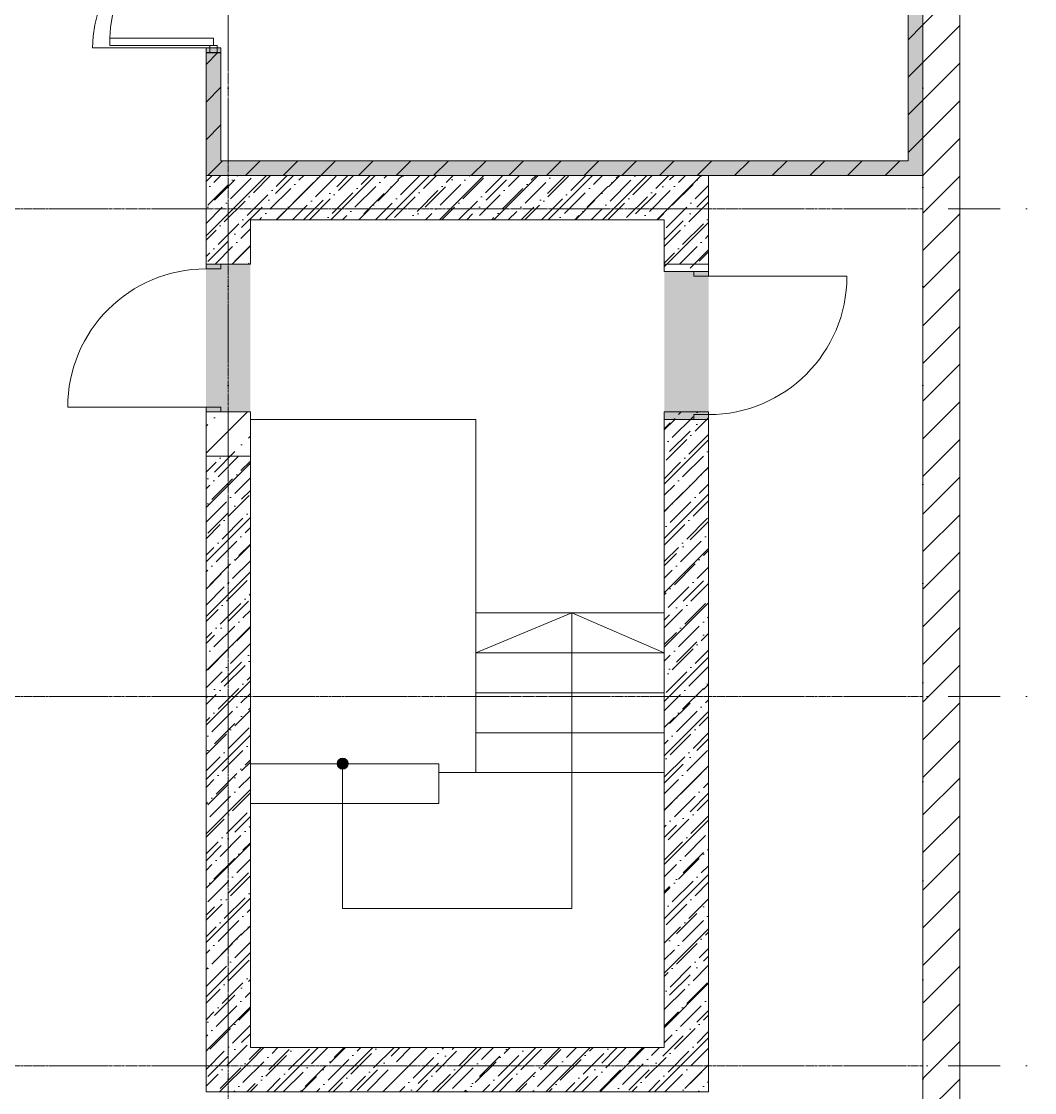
# Model space of a CAD drawing. Header units: millimetres. Extents: x 1499747 to 4230374, y -28481 to 441852.
# Drawn here: x 2477679 to 2484533, y 249993 to 257241 of the extents above; entities that cross this region are included whole.
import ezdxf
from ezdxf.xclip import XClip

# ---------------------------------------------------------------- set-up
doc = ezdxf.new("R2010")
doc.units = ezdxf.units.MM
doc.header["$MEASUREMENT"] = 0
doc.header["$XCLIPFRAME"] = 0
doc.linetypes.add('CENTER2', pattern=[28.575, 19.05, -3.175, 3.175, -3.175])
doc.linetypes.add('Штрихпунктирная', pattern=[670.277762, 352.777767, -176.388884, 0, -141.111112])
for name, color, linetype, lineweight in [('13 этаж_25_АР 06.03 custom_70_12 этаж_13_Интерьер - Мебель_Ном._пера__1_Ном._пера__1', 1, 'Continuous', 18), ('13 этаж_25_АР 06.03 custom_70_12 этаж_13_Интерьер - Мебель_Ном._пера__8_Ном._пера__8', 8, 'Continuous', 18), ('13 этаж_25_АР 06.03 custom_70__8 hatch_Ном._пера__8_Ном._пера__8', 8, 'Continuous', 18), ('13 этаж_25_АР 06.03 custom_70__Оси_Ном._пера__8_Ном._пера__8', 8, 'Continuous', 18), ('13 этаж_25_АР 06.03 custom_70_контур_Ном._пера__1_Ном._пера__1', 1, 'Continuous', 18), ('13 этаж_25_АР 06.03 custom_70_Подложк_Ном._пера__1_Ном._пера__1', 1, 'Continuous', 18), ('13 этаж_25_АР 06.03 custom_70_Шахты 101_Ном._пера__8_Ном._пера__8', 8, 'Continuous', 18), ('13 этаж_25_Двери Archicad_Ном._пера__19_Ном._пера__255', 255, 'Continuous', 18), ('13 этаж_25_Двери Archicad_Ном._пера__23_Ном._пера__30', 30, 'Continuous', 18), ('13 этаж_25_Двери Archicad_Ном._пера__3_Ном._пера__30', 30, 'Continuous', 18), ('13 этаж_25_Двери Archicad_Ном._пера__47_Ном._пера__7', 7, 'Continuous', 18), ('13 этаж_25_Конструктив - Лестницы_Ном._пера__11_Ном._пера__171', 171, 'Continuous', 18), ('13 этаж_25_Конструктив - Лестницы_Ном._пера__1_Ном._пера__7', 7, 'Continuous', 18), ('13 этаж_25_Конструктив - Лестницы_Ном._пера__71_Ном._пера__161', 161, 'Continuous', 18), ('13 этаж_25_Конструктив - Перекрытия_Ном._пера__1_Ном._пера__7', 7, 'Continuous', 18), ('13 этаж_25_Конструктив - Стены Ненесущие Газоблок_Ном._пера__169_Ном._пера__83', 83, 'Continuous', 18), ('13 этаж_25_Конструктив - Стены Ненесущие Газоблок_Ном._пера__47_Ном._пера__7', 7, 'Continuous', 18), ('13 этаж_25_Конструктив - Стены Ненесущие Газоблок_Ном._пера__74_Ном._пера__255', 255, 'Continuous', 18), ('13 этаж_25_Конструктив - Стены Несущие_Ном._пера__170_Ном._пера__52', 52, 'Continuous', 18), ('13 этаж_25_Конструктив - Стены Несущие_Ном._пера__19_Ном._пера__255', 255, 'Continuous', 18), ('13 этаж_25_Конструктив - Стены Несущие_Ном._пера__47_Ном._пера__7', 7, 'Continuous', 18), ('13 этаж_25_Элемент Модели - Оси_Ном._пера__2_Ном._пера__8', 8, 'Continuous', 18)]:
    doc.layers.add(name, color=color, linetype=linetype, lineweight=lineweight)
doc.layers.add('Чертеж и Рисунок', color=7, linetype='Continuous')
pattern_1 = [(45, (1018258.26, -178801.25), (42.09495, 154.348152), [198.4375, -39.6875, 0, -39.6875])]
pattern_2 = [(45, (1162404.69, 34264.05), (-127.2792, 127.2792), [])]
pattern_3 = [(45, (1162404.7, 34264.05), (-183.8478, 183.8478), []), (45, (1162312.77, 34355.97), (-183.8478, 183.8478), [195, -65, 0, -65])]

# ---------------------------------------------------------------- blocks, each defined once
blk = doc.blocks.new('Чертеж_4_25', base_point=(1186000, 29700))
at = {"layer": '13 этаж_25_АР 06.03 custom_70__8 hatch_Ном._пера__8_Ном._пера__8', "linetype": 'Continuous', "true_color": 0xc7c8ca}
h = blk.add_hatch(dxfattribs=at)
h.set_pattern_fill('ANSI36_0046_0019', color=9, style=0, pattern_type=2)
h.set_pattern_definition(pattern_1)
h.paths.add_polyline_path([(1212754.9, 37789.1), (1209354.9, 37789.1), (1209354.9, 37189.1), (1209654.9, 37189.1), (1209654.9, 37489.1), (1212454.9, 37489.1), (1212454.9, 37189.1), (1212754.9, 37189.1)])
h = blk.add_hatch(dxfattribs=at)
h.set_pattern_fill('ANSI36_0046_0019', color=9, style=0, pattern_type=2)
h.set_pattern_definition(pattern_1)
h.paths.add_polyline_path([(1212754.9, 36189.1), (1212454.9, 36189.1), (1212454.9, 31889.1), (1209654.9, 31889.1), (1209654.9, 35889.1), (1209354.9, 35889.1), (1209354.9, 31589.1), (1212754.9, 31589.1)])
at = {"layer": '13 этаж_25_Двери Archicad_Ном._пера__19_Ном._пера__255', "linetype": 'Continuous', "true_color": 0xc7c8ca}
for points in [[(1209454.9, 38620.8), (1209454.9, 38652.8), (1209354.9, 38652.8), (1209354.9, 38620.8)], [(1209454.9, 37189.1), (1209354.9, 37189.1), (1209354.9, 37157.1), (1209454.9, 37157.1)], [(1212754.9, 37139.1), (1212654.9, 37139.1), (1212654.9, 37107.1), (1212754.9, 37107.1)], [(1209354.9, 36189.1), (1209454.9, 36189.1), (1209454.9, 36221.1), (1209354.9, 36221.1)], [(1212654.9, 36139.1), (1212754.9, 36139.1), (1212754.9, 36171.1), (1212654.9, 36171.1)]]:
    blk.add_hatch(color=9, dxfattribs=at).paths.add_polyline_path(points)
at = {"layer": '13 этаж_25_Конструктив - Лестницы_Ном._пера__71_Ном._пера__161', "linetype": 'Continuous', "true_color": 0xc7c8ca}
blk.add_hatch(color=9, dxfattribs=at).paths.add_polyline_path([(1210241.8, 33809.1, 1), (1210316.8, 33809.1, 1)])
at = {"layer": '13 этаж_25_Конструктив - Стены Ненесущие Газоблок_Ном._пера__169_Ном._пера__83', "linetype": 'Continuous', "true_color": 0xc7c8ca}
h = blk.add_hatch(dxfattribs=at)
h.set_pattern_fill('БЛОКИ_БЕТОННЫЕ_ЭФФЕКТИВН_72', color=9, style=0, pattern_type=2)
h.set_pattern_definition(pattern_2)
h.paths.add_polyline_path([(1214204.6, 45964.1), (1214204.6, 16114.1), (1214454.6, 16114.1), (1214454.6, 45964.1)])
h = blk.add_hatch(dxfattribs=at)
h.set_pattern_fill('БЛОКИ_БЕТОННЫЕ_ЭФФЕКТИВН_72', color=9, style=0, pattern_type=2)
h.set_pattern_definition(pattern_2)
h.paths.add_polyline_path([(1214104.7, 45864.1), (1214104.7, 37889.1), (1214204.7, 37889.1), (1214204.7, 45864.1)])
h = blk.add_hatch(dxfattribs=at)
h.set_pattern_fill('БЛОКИ_БЕТОННЫЕ_ЭФФЕКТИВН_72', color=9, style=0, pattern_type=2)
h.set_pattern_definition(pattern_2)
h.paths.add_polyline_path([(1209354.9, 38620.8), (1209354.9, 37889.1), (1209454.9, 37889.1), (1209454.9, 38620.8)])
at = {"layer": '13 этаж_25_Конструктив - Стены Ненесущие Газоблок_Ном._пера__169_Ном._пера__83', "linetype": 'Continuous'}
h = blk.add_hatch(dxfattribs=at)
h.set_pattern_fill('БЛОКИ_БЕТОННЫЕ_ЭФФЕКТИВН_72', color=256, style=0, pattern_type=2)
h.set_pattern_definition(pattern_2)
h.paths.add_polyline_path([(1209354.9, 37889.1), (1209354.9, 37789.1), (1209454.9, 37889.1)])
h = blk.add_hatch(dxfattribs=at)
h.set_pattern_fill('БЛОКИ_БЕТОННЫЕ_ЭФФЕКТИВН_72', color=256, style=0, pattern_type=2)
h.set_pattern_definition(pattern_2)
h.paths.add_polyline_path([(1209454.9, 37889.1), (1209354.9, 37789.1), (1209454.9, 37789.1)])
at = {"layer": '13 этаж_25_Конструктив - Стены Ненесущие Газоблок_Ном._пера__169_Ном._пера__83', "linetype": 'Continuous', "true_color": 0xc7c8ca}
h = blk.add_hatch(dxfattribs=at)
h.set_pattern_fill('БЛОКИ_БЕТОННЫЕ_ЭФФЕКТИВН_72', color=9, style=0, pattern_type=2)
h.set_pattern_definition(pattern_2)
h.paths.add_polyline_path([(1214104.7, 37889.1), (1209454.9, 37889.1), (1209454.9, 37789.1), (1214104.7, 37789.1)])
h = blk.add_hatch(dxfattribs=at)
h.set_pattern_fill('БЛОКИ_БЕТОННЫЕ_ЭФФЕКТИВН_72', color=9, style=0, pattern_type=2)
h.set_pattern_definition(pattern_2)
h.paths.add_polyline_path([(1214104.7, 37889.1), (1214204.7, 37789.1), (1214204.7, 37889.1)])
h = blk.add_hatch(dxfattribs=at)
h.set_pattern_fill('БЛОКИ_БЕТОННЫЕ_ЭФФЕКТИВН_72', color=9, style=0, pattern_type=2)
h.set_pattern_definition(pattern_2)
h.paths.add_polyline_path([(1214104.7, 37789.1), (1214204.7, 37789.1), (1214104.7, 37889.1)])
at = {"layer": '13 этаж_25_Конструктив - Стены Ненесущие Газоблок_Ном._пера__74_Ном._пера__255', "linetype": 'Continuous', "true_color": 0xc7c8ca}
for points in [[(1214104.7, 45864.1), (1214104.7, 37889.1), (1214204.7, 37889.1), (1214204.7, 45864.1)], [(1209354.9, 38620.8), (1209354.9, 37889.1), (1209454.9, 37889.1), (1209454.9, 38620.8)], [(1209354.9, 37889.1), (1209354.9, 37789.1), (1209454.9, 37889.1)], [(1209454.9, 37889.1), (1209354.9, 37789.1), (1209454.9, 37789.1)], [(1214104.7, 37889.1), (1209454.9, 37889.1), (1209454.9, 37789.1), (1214104.7, 37789.1)], [(1214104.7, 37889.1), (1214204.7, 37789.1), (1214204.7, 37889.1)], [(1214104.7, 37789.1), (1214204.7, 37789.1), (1214104.7, 37889.1)]]:
    blk.add_hatch(color=9, dxfattribs=at).paths.add_polyline_path(points)
at = {"layer": '13 этаж_25_Конструктив - Стены Несущие_Ном._пера__170_Ном._пера__52', "linetype": 'Continuous', "true_color": 0xc7c8ca}
h = blk.add_hatch(dxfattribs=at)
h.set_pattern_fill('ЖЕЛЕЗОБЕТОН_0019', color=9, style=0, pattern_type=2)
h.set_pattern_definition(pattern_3)
h.paths.add_polyline_path([(1209654.9, 37489.1), (1209354.9, 37789.1), (1209354.9, 37489.1)])
h = blk.add_hatch(dxfattribs=at)
h.set_pattern_fill('ЖЕЛЕЗОБЕТОН_0019', color=9, style=0, pattern_type=2)
h.set_pattern_definition(pattern_3)
h.paths.add_polyline_path([(1209654.9, 37789.1), (1209354.9, 37789.1), (1209654.9, 37489.1)])
h = blk.add_hatch(dxfattribs=at)
h.set_pattern_fill('ЖЕЛЕЗОБЕТОН_0019', color=9, style=0, pattern_type=2)
h.set_pattern_definition(pattern_3)
h.paths.add_polyline_path([(1209654.9, 37489.1), (1212454.9, 37489.1), (1212454.9, 37789.1), (1209654.9, 37789.1)])
h = blk.add_hatch(dxfattribs=at)
h.set_pattern_fill('ЖЕЛЕЗОБЕТОН_0019', color=9, style=0, pattern_type=2)
h.set_pattern_definition(pattern_3)
h.paths.add_polyline_path([(1212454.9, 37489.1), (1212754.9, 37789.1), (1212454.9, 37789.1)])
h = blk.add_hatch(dxfattribs=at)
h.set_pattern_fill('ЖЕЛЕЗОБЕТОН_0019', color=9, style=0, pattern_type=2)
h.set_pattern_definition(pattern_3)
h.paths.add_polyline_path([(1212454.9, 37489.1), (1212754.9, 37489.1), (1212754.9, 37789.1)])
h = blk.add_hatch(dxfattribs=at)
h.set_pattern_fill('ЖЕЛЕЗОБЕТОН_0019', color=9, style=0, pattern_type=2)
h.set_pattern_definition(pattern_3)
h.paths.add_polyline_path([(1209354.9, 37189.1), (1209654.9, 37189.1), (1209654.9, 37489.1), (1209354.9, 37489.1)])
h = blk.add_hatch(dxfattribs=at)
h.set_pattern_fill('ЖЕЛЕЗОБЕТОН_0019', color=9, style=0, pattern_type=2)
h.set_pattern_definition(pattern_3)
h.paths.add_polyline_path([(1212454.9, 37489.1), (1212454.9, 37139.1), (1212754.9, 37139.1), (1212754.9, 37489.1)])
h = blk.add_hatch(dxfattribs=at)
h.set_pattern_fill('ЖЕЛЕЗОБЕТОН_0019', color=9, style=0, pattern_type=2)
h.set_pattern_definition(pattern_3)
h.paths.add_polyline_path([(1209354.9, 31889.1), (1209654.9, 31889.1), (1209654.9, 36189.1), (1209354.9, 36189.1)])
h = blk.add_hatch(dxfattribs=at)
h.set_pattern_fill('ЖЕЛЕЗОБЕТОН_0019', color=9, style=0, pattern_type=2)
h.set_pattern_definition(pattern_3)
h.paths.add_polyline_path([(1212454.9, 31889.1), (1212754.9, 31889.1), (1212754.9, 36139.1), (1212454.9, 36139.1)])
h = blk.add_hatch(dxfattribs=at)
h.set_pattern_fill('ЖЕЛЕЗОБЕТОН_0019', color=9, style=0, pattern_type=2)
h.set_pattern_definition(pattern_3)
h.paths.add_polyline_path([(1209354.9, 31889.1), (1209354.9, 31589.1), (1209654.9, 31889.1)])
h = blk.add_hatch(dxfattribs=at)
h.set_pattern_fill('ЖЕЛЕЗОБЕТОН_0019', color=9, style=0, pattern_type=2)
h.set_pattern_definition(pattern_3)
h.paths.add_polyline_path([(1209654.9, 31889.1), (1209354.9, 31589.1), (1209654.9, 31589.1)])
h = blk.add_hatch(dxfattribs=at)
h.set_pattern_fill('ЖЕЛЕЗОБЕТОН_0019', color=9, style=0, pattern_type=2)
h.set_pattern_definition(pattern_3)
h.paths.add_polyline_path([(1212454.9, 31889.1), (1209654.9, 31889.1), (1209654.9, 31589.1), (1212454.9, 31589.1)])
h = blk.add_hatch(dxfattribs=at)
h.set_pattern_fill('ЖЕЛЕЗОБЕТОН_0019', color=9, style=0, pattern_type=2)
h.set_pattern_definition(pattern_3)
h.paths.add_polyline_path([(1212454.9, 31889.1), (1212754.9, 31589.1), (1212754.9, 31889.1)])
h = blk.add_hatch(dxfattribs=at)
h.set_pattern_fill('ЖЕЛЕЗОБЕТОН_0019', color=9, style=0, pattern_type=2)
h.set_pattern_definition(pattern_3)
h.paths.add_polyline_path([(1212454.9, 31589.1), (1212754.9, 31589.1), (1212454.9, 31889.1)])
at = {"layer": '13 этаж_25_Конструктив - Стены Несущие_Ном._пера__19_Ном._пера__255', "linetype": 'Continuous', "true_color": 0xc7c8ca}
for points in [[(1209354.9, 36189.1), (1209654.9, 36189.1), (1209654.9, 37189.1), (1209354.9, 37189.1)], [(1212754.9, 37139.1), (1212454.9, 37139.1), (1212454.9, 36139.1), (1212754.9, 36139.1)]]:
    blk.add_hatch(color=9, dxfattribs=at).paths.add_polyline_path(points)
at = {"layer": '13 этаж_25_АР 06.03 custom_70_12 этаж_13_Интерьер - Мебель_Ном._пера__1_Ном._пера__1', "color": 9, "linetype": 'Continuous', "true_color": 0xc7c8ca}
blk.add_line((1209654.9, 37189.1), (1209654.9, 37489.1), dxfattribs=at)
at = {"layer": '13 этаж_25_АР 06.03 custom_70_12 этаж_13_Интерьер - Мебель_Ном._пера__8_Ном._пера__8', "color": 9, "linetype": 'Continuous', "true_color": 0xc7c8ca}
for p, q in [((1209354.9, 37189.1), (1209354.9, 37789.1)), ((1209354.9, 37789.1), (1212754.9, 37789.1)), ((1212754.9, 37789.1), (1212754.9, 37214.1)), ((1209654.9, 37489.1), (1212454.9, 37489.1)), ((1212454.9, 31889.1), (1212454.9, 36139.1)), ((1212754.9, 36139.1), (1212754.9, 31589.1)), ((1209354.9, 31589.1), (1209354.9, 35889.1)), ((1209654.9, 31889.1), (1209654.9, 35889.1)), ((1209654.9, 31889.1), (1212454.9, 31889.1)), ((1212754.9, 31589.1), (1209354.9, 31589.1))]:
    blk.add_line(p, q, dxfattribs=at)
at = {"layer": '13 этаж_25_АР 06.03 custom_70_12 этаж_13_Интерьер - Мебель_Ном._пера__8_Ном._пера__8', "color": 9, "linetype": 'Continuous', "true_color": 0xc7c8ca, "flags": 128}
for points in [[(1209654.9, 37189.1), (1209354.9, 37189.1), (1209354.9, 37789.1), (1212754.9, 37789.1), (1212754.9, 37189.1)], [(1209654.9, 37189.1), (1209354.9, 37189.1), (1209354.9, 37789.1), (1212754.9, 37789.1), (1212754.9, 37189.1)], [(1209654.9, 37489.1), (1209654.9, 37189.1), (1209354.9, 37189.1)], [(1209654.9, 37189.1), (1209654.9, 37489.1), (1212454.9, 37489.1), (1212454.9, 37189.1)], [(1209654.9, 37189.1), (1209654.9, 37489.1), (1212454.9, 37489.1), (1212454.9, 37189.1), (1212754.9, 37189.1)], [(1212454.9, 37189.1), (1212454.9, 37489.1)], [(1212754.9, 36189.1), (1212754.9, 31589.1), (1209354.9, 31589.1), (1209354.9, 35889.1), (1209654.9, 35889.1), (1209654.9, 31889.1), (1212454.9, 31889.1), (1212454.9, 36189.1)], [(1212454.9, 36189.1), (1212754.9, 36189.1)], [(1212754.9, 36139.1), (1212754.9, 31589.1), (1209354.9, 31589.1), (1209354.9, 35889.1)], [(1209654.9, 35889.1), (1209654.9, 31889.1), (1212454.9, 31889.1), (1212454.9, 36139.1)], [(1209654.9, 35889.1), (1209654.9, 35089.1)]]:
    blk.add_lwpolyline(points, dxfattribs=at)
at = {"layer": '13 этаж_25_АР 06.03 custom_70__Оси_Ном._пера__8_Ном._пера__8', "color": 9, "linetype": 'CENTER2', "true_color": 0xc7c8ca}
for p, q in [((1209504.7, 45914.1), (1209504.7, 16114.1)), ((1214204.7, 45914.1), (1214204.7, 16114.1)), ((1214204.7, 37564.1), (1199454.5, 37564.1)), ((1214204.7, 34264.1), (1169819.7, 34264.1)), ((1214204.7, 31764.1), (1181204.7, 31764.1))]:
    blk.add_line(p, q, dxfattribs=at)
at = {"layer": '13 этаж_25_АР 06.03 custom_70_контур_Ном._пера__1_Ном._пера__1', "color": 9, "linetype": 'Continuous', "true_color": 0xc7c8ca, "flags": 128}
for points in [[(1209404.8, 38719.1), (1208704.8, 38719.1), (1208704.8, 38669.1), (1208754.8, 38669.1)], [(1209404.8, 38719.1), (1209404.8, 38669.1), (1208754.8, 38669.1)], [(1208754.8, 38719.1), (1209404.8, 38719.1), (1209404.8, 38669.1), (1209379.8, 38669.1), (1209379.8, 38619.1), (1209429.8, 38619.1), (1209429.8, 38669.1), (1209379.8, 38669.1), (1209379.8, 38619.1), (1209356.2, 38619.1), (1209454.8, 38619.1)], [(1208754.8, 38719.1), (1209404.8, 38719.1), (1209404.8, 38669.1)], [(1209404.8, 38669.1), (1208754.8, 38669.1)], [(1209354.9, 37789.1), (1209354.9, 38619.1), (1209454.9, 38619.1), (1209454.9, 37889.1)], [(1209454.9, 37902.5), (1209454.9, 37889.1)]]:
    blk.add_lwpolyline(points, dxfattribs=at)
at = {"layer": '13 этаж_25_АР 06.03 custom_70_контур_Ном._пера__1_Ном._пера__1', "color": 9, "linetype": 'Continuous', "true_color": 0xc7c8ca}
blk.add_arc((1209404.8, 38719.1), 700, 90, 180, dxfattribs=at)
at = {"layer": '13 этаж_25_АР 06.03 custom_70_Подложк_Ном._пера__1_Ном._пера__1', "color": 9, "linetype": 'Continuous', "true_color": 0xc7c8ca, "flags": 128}
for points in [[(1214204.7, 37889.1), (1214204.7, 45914.1)], [(1214104.7, 37889.1), (1214104.7, 45864.1)], [(1209354.9, 37839.1), (1209354.9, 37902.5)], [(1214204.7, 37839.1), (1214204.7, 37789.1), (1209454.9, 37789.1), (1209354.9, 37789.1), (1209354.9, 37839.1)], [(1209454.9, 37889.1), (1214104.7, 37889.1)], [(1214204.7, 37889.1), (1214204.7, 37839.1)], [(1214204.7, 37789.1), (1214104.7, 37789.1)]]:
    blk.add_lwpolyline(points, dxfattribs=at)
at = {"layer": '13 этаж_25_АР 06.03 custom_70_Шахты 101_Ном._пера__8_Ном._пера__8', "color": 9, "linetype": 'Continuous', "true_color": 0xc7c8ca, "flags": 128}
for points in [[(1212454.9, 37489.1), (1212454.9, 37189.1), (1212754.9, 37189.1)], [(1212754.9, 36189.1), (1212454.9, 36189.1)]]:
    blk.add_lwpolyline(points, dxfattribs=at)
at = {"layer": '13 этаж_25_Двери Archicad_Ном._пера__23_Ном._пера__30', "color": 9, "linetype": 'Continuous', "true_color": 0xc7c8ca}
for p, q in [((1209454.9, 38652.8), (1209354.9, 38652.8)), ((1209354.9, 38652.8), (1209354.9, 38620.8)), ((1209454.9, 38620.8), (1209454.9, 38652.8)), ((1209354.9, 38620.8), (1209454.9, 38620.8)), ((1209354.9, 37157.1), (1209354.9, 37189.1)), ((1209354.9, 37189.1), (1209454.9, 37189.1)), ((1209454.9, 37189.1), (1209454.9, 37157.1)), ((1209454.9, 37157.1), (1209354.9, 37157.1)), ((1212654.9, 37107.1), (1212654.9, 37139.1)), ((1212654.9, 37139.1), (1212754.9, 37139.1)), ((1212754.9, 37139.1), (1212754.9, 37107.1)), ((1212754.9, 37107.1), (1212654.9, 37107.1)), ((1209354.9, 36189.1), (1209354.9, 36221.1)), ((1209354.9, 36221.1), (1209454.9, 36221.1)), ((1209454.9, 36189.1), (1209354.9, 36189.1)), ((1209454.9, 36221.1), (1209454.9, 36189.1)), ((1212654.9, 36139.1), (1212654.9, 36171.1)), ((1212654.9, 36171.1), (1212754.9, 36171.1)), ((1212754.9, 36171.1), (1212754.9, 36139.1)), ((1212754.9, 36139.1), (1212654.9, 36139.1))]:
    blk.add_line(p, q, dxfattribs=at)
at = {"layer": '13 этаж_25_Двери Archicad_Ном._пера__3_Ном._пера__30', "color": 9, "linetype": 'Continuous', "true_color": 0xc7c8ca}
for p, q in [((1209354.9, 38652.8), (1208586.9, 38652.8)), ((1212754.9, 37107.1), (1213690.9, 37107.1)), ((1209354.9, 36221.1), (1208418.9, 36221.1))]:
    blk.add_line(p, q, dxfattribs=at)
for centre, radius, start, end in [((1209354.9, 38652.8), 768, 90, 180), ((1209354.9, 36221.1), 936, 90, 180), ((1212754.9, 37107.1), 936, 270, 0)]:
    blk.add_arc(centre, radius, start, end, dxfattribs=at)
at = {"layer": '13 этаж_25_Двери Archicad_Ном._пера__47_Ном._пера__7', "color": 9, "linetype": 'Continuous', "true_color": 0xc7c8ca}
for p, q in [((1209354.9, 38620.8), (1209454.9, 38620.8)), ((1209354.9, 38620.8), (1209454.9, 38620.8)), ((1209354.9, 38620.8), (1209354.9, 38577.8)), ((1209354.9, 38620.8), (1209354.9, 38577.8)), ((1209454.9, 38620.8), (1209454.9, 38577.8)), ((1209454.9, 38620.8), (1209454.9, 38577.8)), ((1209354.9, 37189.1), (1209454.9, 37189.1)), ((1209354.9, 37189.1), (1209454.9, 37189.1)), ((1209454.9, 37189.1), (1209654.9, 37189.1)), ((1212654.9, 37139.1), (1212454.9, 37139.1)), ((1212754.9, 37139.1), (1212654.9, 37139.1)), ((1212754.9, 37139.1), (1212654.9, 37139.1)), ((1209354.9, 36189.1), (1209454.9, 36189.1)), ((1209354.9, 36189.1), (1209454.9, 36189.1)), ((1209454.9, 36189.1), (1209654.9, 36189.1)), ((1212654.9, 36139.1), (1212454.9, 36139.1)), ((1212754.9, 36139.1), (1212654.9, 36139.1)), ((1212754.9, 36139.1), (1212654.9, 36139.1))]:
    blk.add_line(p, q, dxfattribs=at)
at = {"layer": '13 этаж_25_Конструктив - Лестницы_Ном._пера__11_Ном._пера__171', "color": 9, "linetype": 'Continuous', "true_color": 0xc7c8ca}
for p, q in [((1212454.9, 34829.1), (1211179.3, 34829.1)), ((1211179.3, 34829.1), (1211179.3, 34559.1)), ((1211829.3, 34829.1), (1211179.3, 34559.1)), ((1211829.3, 34559.1), (1211829.3, 34829.1)), ((1212454.9, 34559.1), (1211829.3, 34829.1)), ((1212454.9, 34559.1), (1212454.9, 34829.1)), ((1212454.9, 34559.1), (1211179.3, 34559.1)), ((1211179.3, 34559.1), (1211179.3, 34289.1)), ((1211179.3, 34559.1), (1212454.9, 34559.1)), ((1211829.3, 33749.1), (1211829.3, 34559.1)), ((1212454.9, 34289.1), (1212454.9, 34559.1)), ((1212454.9, 34289.1), (1211179.3, 34289.1)), ((1211179.3, 34289.1), (1211179.3, 34019.1)), ((1211179.3, 34289.1), (1212454.9, 34289.1)), ((1212454.9, 34019.1), (1212454.9, 34289.1)), ((1212454.9, 34019.1), (1211179.3, 34019.1)), ((1211179.3, 34019.1), (1211179.3, 33749.1)), ((1211179.3, 34019.1), (1212454.9, 34019.1)), ((1212454.9, 33749.1), (1212454.9, 34019.1)), ((1210929.3, 33809.1), (1209654.9, 33809.1)), ((1209654.9, 33809.1), (1209654.9, 33539.1)), ((1210279.3, 33809.1), (1210279.3, 33539.1)), ((1210929.3, 33539.1), (1210929.3, 33809.1)), ((1211179.3, 33749.1), (1210929.3, 33749.1)), ((1210929.3, 33749.1), (1210929.3, 33539.1)), ((1212454.9, 33749.1), (1211179.3, 33749.1)), ((1211179.3, 33749.1), (1212454.9, 33749.1)), ((1211829.3, 33479.1), (1211829.3, 33749.1)), ((1212454.9, 33479.1), (1212454.9, 33749.1)), ((1209654.9, 33539.1), (1210929.3, 33539.1)), ((1210929.3, 33539.1), (1209654.9, 33539.1)), ((1209654.9, 33539.1), (1209654.9, 33479.1)), ((1210279.3, 33539.1), (1210279.3, 33479.1)), ((1209654.9, 33479.1), (1209654.9, 31889.1)), ((1210279.3, 33479.1), (1210279.3, 32829.1)), ((1211829.3, 32829.1), (1211829.3, 33479.1)), ((1212454.9, 31889.1), (1212454.9, 33479.1)), ((1210279.3, 32829.1), (1211829.3, 32829.1)), ((1209654.9, 31889.1), (1212454.9, 31889.1))]:
    blk.add_line(p, q, dxfattribs=at)
at = {"layer": '13 этаж_25_Конструктив - Лестницы_Ном._пера__11_Ном._пера__171', "color": 9, "linetype": 'Continuous', "true_color": 0xc7c8ca, "flags": 128}
blk.add_lwpolyline([(1210241.8, 33809.1, 1), (1210316.8, 33809.1, 1)], format="xyb", close=True, dxfattribs=at)
at = {"layer": '13 этаж_25_Конструктив - Лестницы_Ном._пера__1_Ном._пера__7', "color": 9, "linetype": 'Continuous', "true_color": 0xc7c8ca}
for p, q in [((1212454.9, 34829.1), (1211179.3, 34829.1)), ((1211179.3, 34829.1), (1211179.3, 33749.1)), ((1212454.9, 33749.1), (1212454.9, 34829.1)), ((1210929.3, 33809.1), (1209654.9, 33809.1)), ((1209654.9, 33809.1), (1209654.9, 33539.1)), ((1210929.3, 33539.1), (1210929.3, 33809.1)), ((1211179.3, 33749.1), (1210929.3, 33749.1)), ((1210929.3, 33749.1), (1210929.3, 33539.1)), ((1211179.3, 33749.1), (1212454.9, 33749.1)), ((1212454.9, 33479.1), (1212454.9, 33749.1)), ((1209654.9, 33539.1), (1209654.9, 33479.1)), ((1210929.3, 33539.1), (1209654.9, 33539.1)), ((1209654.9, 33479.1), (1209654.9, 31889.1)), ((1212454.9, 31889.1), (1212454.9, 33479.1)), ((1209654.9, 31889.1), (1212454.9, 31889.1))]:
    blk.add_line(p, q, dxfattribs=at)
at = {"layer": '13 этаж_25_Конструктив - Перекрытия_Ном._пера__1_Ном._пера__7', "linetype": 'Continuous', "flags": 128}
for points in [[(1199854.4, 29914), (1199854.4, 15864.1), (1214454.7, 15864.1), (1214454.6, 46214.1), (1199904.7, 46214.1), (1199904.7, 29914)], [(1212454.9, 31889.1), (1209654.9, 31889.1), (1209654.9, 36139.1), (1211179.3, 36139.1), (1211179.3, 34829.1), (1212454.9, 34829.1)]]:
    blk.add_lwpolyline(points, close=True, dxfattribs=at)
at = {"layer": '13 этаж_25_Конструктив - Стены Ненесущие Газоблок_Ном._пера__47_Ном._пера__7', "color": 9, "linetype": 'Continuous', "true_color": 0xc7c8ca}
for p, q in [((1209354.9, 38620.8), (1209354.9, 38577.8)), ((1209354.9, 38620.8), (1209454.9, 38620.8)), ((1209454.9, 38620.8), (1209454.9, 38577.8))]:
    blk.add_line(p, q, dxfattribs=at)
at = {"layer": '13 этаж_25_Конструктив - Стены Ненесущие Газоблок_Ном._пера__47_Ном._пера__7', "color": 9, "linetype": 'Continuous', "true_color": 0xc7c8ca, "flags": 128}
for points in [[(1214454.6, 16114.1), (1214454.6, 46214.1)], [(1214204.6, 45964.1), (1214204.6, 16114.1)], [(1214204.7, 37889.1), (1214204.7, 45964.1)], [(1214104.7, 45864.1), (1214104.7, 37889.1)], [(1209354.9, 38620.8), (1209354.9, 37889.1)], [(1209454.9, 37889.1), (1209454.9, 38620.8)], [(1209354.9, 37789.1), (1209354.9, 37889.1)], [(1214104.7, 37889.1), (1209454.9, 37889.1)], [(1214204.7, 37789.1), (1214204.7, 37889.1)], [(1209354.9, 37789.1), (1214204.7, 37789.1)]]:
    blk.add_lwpolyline(points, dxfattribs=at)
at = {"layer": '13 этаж_25_Конструктив - Стены Несущие_Ном._пера__47_Ном._пера__7', "color": 9, "linetype": 'Continuous', "true_color": 0xc7c8ca}
for p, q in [((1209354.9, 37189.1), (1209454.9, 37189.1)), ((1209454.9, 37189.1), (1209654.9, 37189.1)), ((1212654.9, 37139.1), (1212454.9, 37139.1)), ((1212754.9, 37139.1), (1212654.9, 37139.1)), ((1209354.9, 36189.1), (1209454.9, 36189.1)), ((1209454.9, 36189.1), (1209654.9, 36189.1)), ((1212654.9, 36139.1), (1212454.9, 36139.1)), ((1212754.9, 36139.1), (1212654.9, 36139.1))]:
    blk.add_line(p, q, dxfattribs=at)
at = {"layer": '13 этаж_25_Конструктив - Стены Несущие_Ном._пера__47_Ном._пера__7', "color": 9, "linetype": 'Continuous', "true_color": 0xc7c8ca, "flags": 128}
for points in [[(1209354.9, 37789.1), (1209354.9, 37489.1)], [(1212454.9, 37789.1), (1209354.9, 37789.1)], [(1212754.9, 37789.1), (1212454.9, 37789.1)], [(1212754.9, 37139.1), (1212754.9, 37789.1)], [(1209354.9, 37489.1), (1209354.9, 37189.1)], [(1209654.9, 37489.1), (1212454.9, 37489.1)], [(1209654.9, 37189.1), (1209654.9, 37489.1)], [(1212454.9, 37489.1), (1212454.9, 37139.1)], [(1209354.9, 36189.1), (1209354.9, 31889.1)], [(1209654.9, 31889.1), (1209654.9, 36189.1)], [(1212454.9, 36139.1), (1212454.9, 31889.1)], [(1212754.9, 31889.1), (1212754.9, 36139.1)], [(1209354.9, 31589.1), (1209354.9, 31889.1)], [(1212454.9, 31889.1), (1209654.9, 31889.1)], [(1212754.9, 31589.1), (1212754.9, 31889.1)], [(1209354.9, 31589.1), (1212754.9, 31589.1)]]:
    blk.add_lwpolyline(points, dxfattribs=at)
at = {"layer": '13 этаж_25_Элемент Модели - Оси_Ном._пера__2_Ном._пера__8', "linetype": 'Штрихпунктирная'}
for p, q in [((1209504.7, 48964.1), (1209504.7, 14064.1)), ((1214204.7, 48964.1), (1214204.7, 14064.1)), ((1159404.7, 37564.1), (1216204.7, 37564.1)), ((1159404.7, 34264.1), (1216204.7, 34264.1)), ((1159404.7, 31764.1), (1216204.7, 31764.1))]:
    blk.add_line(p, q, dxfattribs=at)

msp = doc.modelspace()

# ---------------------------------------------------------------- block references
at = {"layer": 'Чертеж и Рисунок', "linetype": 'Continuous'}
ref = msp.add_blockref('Чертеж_4_25', (2455572.80168, 248109.33943), dxfattribs=at)
XClip(ref).set_block_clipping_path([(1144000, 0), (1228000, 59400.0000000006)])

doc.saveas('drawing.dxf')
